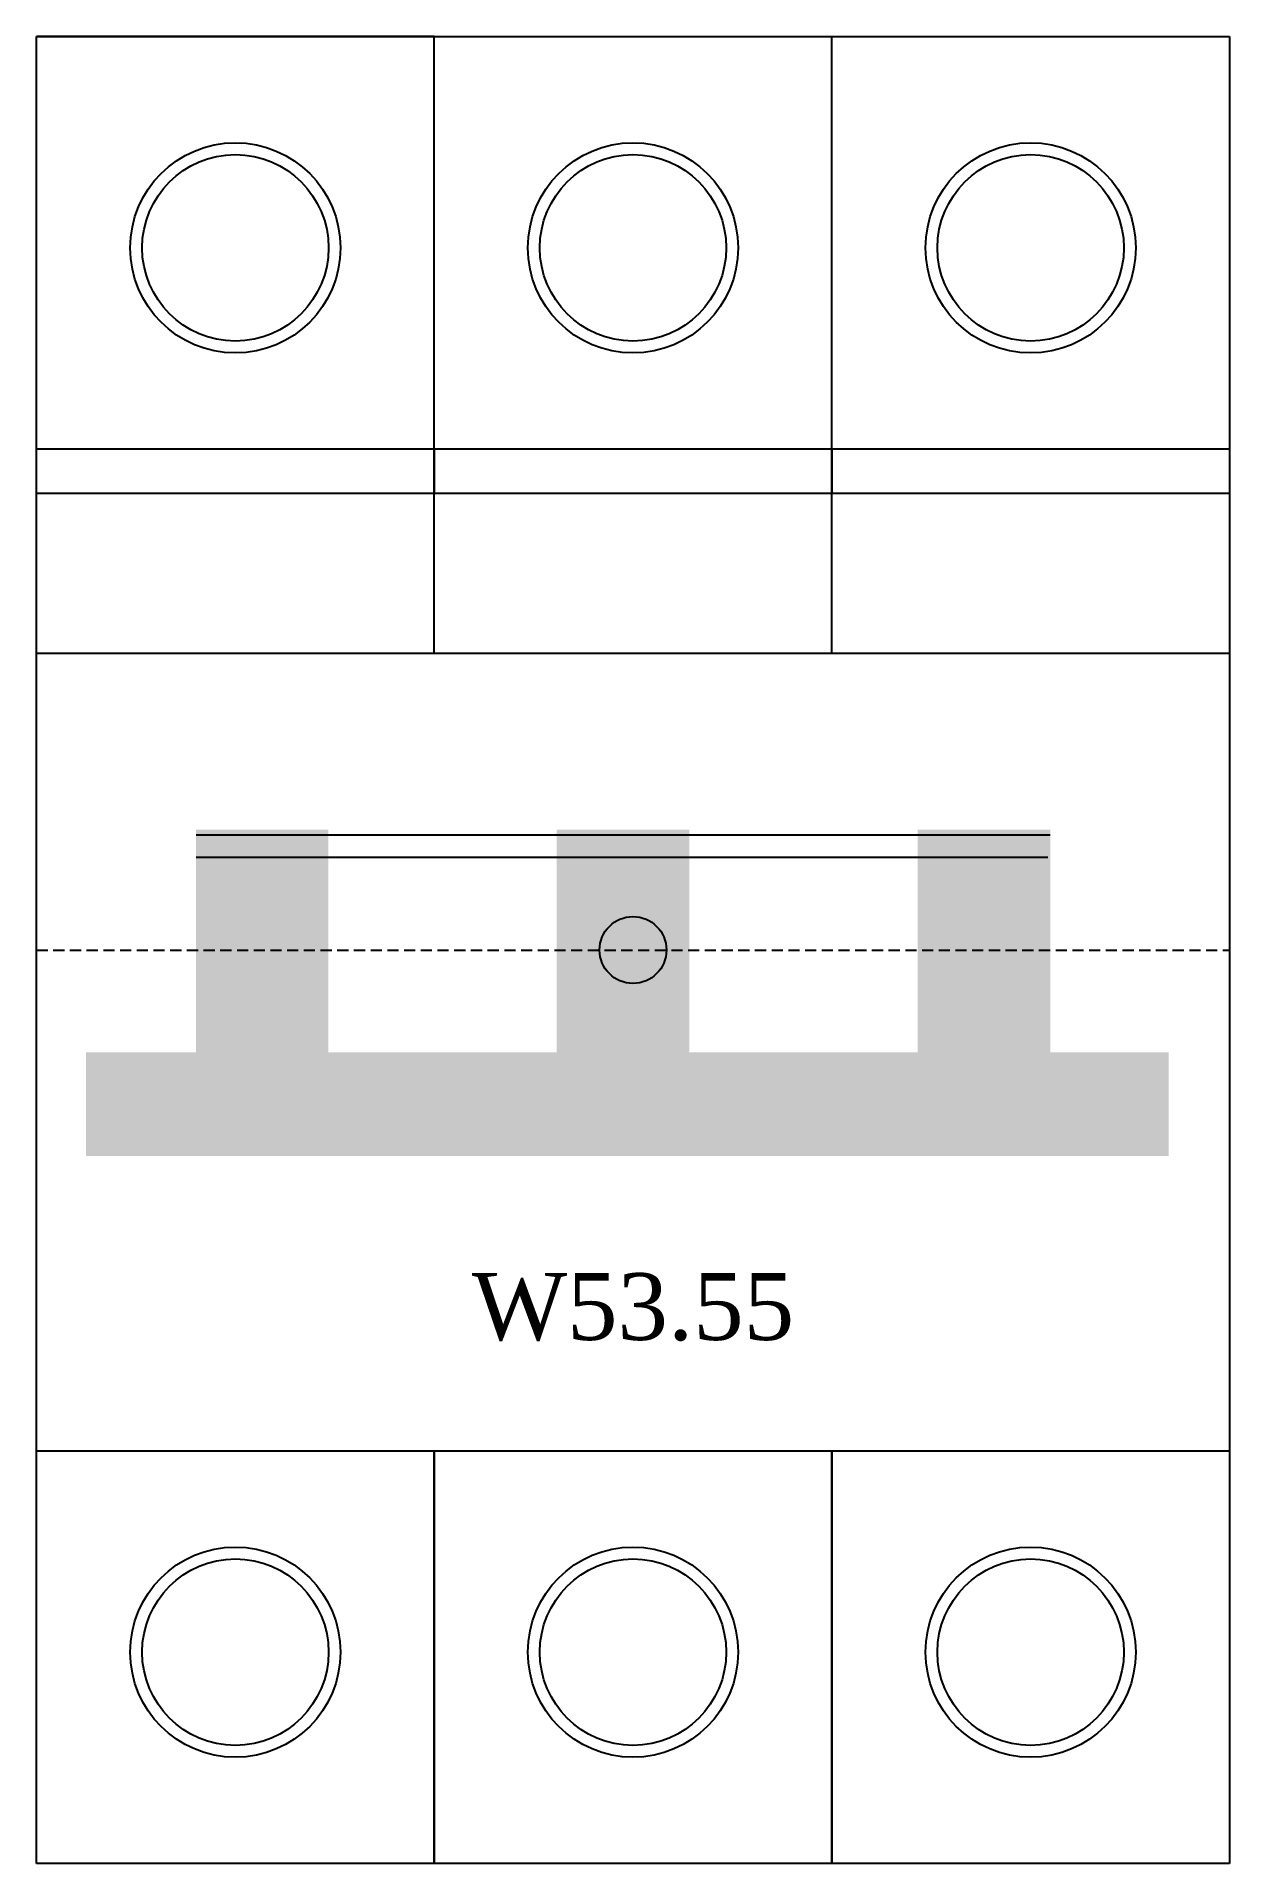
# Model space of a CAD drawing. Extents: x 0 to 53.6, y 0 to 82.
import ezdxf
from ezdxf.enums import TextEntityAlignment as Align

# ---------------------------------------------------------------- set-up
doc = ezdxf.new("R2010")
doc.units = 0
doc.linetypes.add('DASHED', pattern=[0.75, 0.5, -0.25])
doc.layers.add('--4N-THT. MCB-MCCB-ACB', color=124, linetype='CONTINUOUS')
doc.layers.add('--8N-THT. FIXING HOLE', color=4, linetype='CONTINUOUS')
doc.styles.add('VNI-TNR-DIM', font='times.ttf')

# ---------------------------------------------------------------- blocks, each defined once
blk = doc.blocks.new('06 - N - SC MCB 3 PHASE')
at = {"layer": '--4N-THT. MCB-MCCB-ACB', "ltscale": 5}
h = blk.add_hatch(color=256, dxfattribs=at)
h.paths.add_polyline_path([(-13.669, 5.403), (-19.62, 5.403), (-19.62, -4.598), (-13.669, -4.598)])
h.paths.add_polyline_path([(-8.35, -4.598), (-24.55, -4.598), (-24.55, -9.242), (-8.35, -9.242)])
h = blk.add_hatch(color=256, dxfattribs=at)
h.paths.add_polyline_path([(2.531, 5.403), (-3.42, 5.403), (-3.42, -4.598), (2.531, -4.598)])
h.paths.add_polyline_path([(7.85, -4.598), (-8.35, -4.598), (-8.35, -9.242), (7.85, -9.242)])
h = blk.add_hatch(color=256, dxfattribs=at)
h.paths.add_polyline_path([(18.731, 5.403), (12.78, 5.403), (12.78, -4.598), (18.731, -4.598)])
h.paths.add_polyline_path([(24.05, -4.598), (7.85, -4.598), (7.85, -9.242), (24.05, -9.242)])
for p, q in [((-8.925, 41), (-26.775, 41)), ((-26.775, -41), (-26.775, 41)), ((-26.775, 41), (26.775, 41)), ((-8.925, 13.301), (-8.925, 41)), ((8.925, 13.301), (8.925, 41)), ((26.775, 41), (26.775, -41)), ((-8.925, -22.5), (-8.925, -41)), ((-8.925, -41), (-8.925, -22.5)), ((8.925, -22.5), (8.925, -41)), ((8.925, -41), (8.925, -22.5)), ((26.775, -41), (-26.775, -41))]:
    blk.add_line(p, q, dxfattribs=at)
at = {"layer": '--4N-THT. MCB-MCCB-ACB'}
for p, q in [((-19.608, 5.164), (18.724, 5.164)), ((-19.608, 4.164), (18.615, 4.164))]:
    blk.add_line(p, q, dxfattribs=at)
at = {"layer": '--4N-THT. MCB-MCCB-ACB', "color": 6, "linetype": 'DASHED'}
blk.add_line((-26.775, 0), (26.775, 0), dxfattribs=at)
at = {"layer": '--4N-THT. MCB-MCCB-ACB'}
for points in [[(-26.775, 20.5), (-26.775, 22.5), (-8.925, 22.5), (-8.925, 20.5)], [(-26.775, 20.5), (-26.775, 22.5), (-8.925, 22.5), (-8.925, 20.5)], [(-8.925, 20.5), (-8.925, 22.5), (8.925, 22.5), (8.925, 20.5)], [(-8.925, 20.5), (-8.925, 22.5), (8.925, 22.5), (8.925, 20.5)], [(8.925, 20.5), (8.925, 22.5), (26.775, 22.5), (26.775, 20.5)], [(8.925, 20.5), (8.925, 22.5), (26.775, 22.5), (26.775, 20.5)]]:
    blk.add_lwpolyline(points, dxfattribs=at)
at = {"layer": '--4N-THT. MCB-MCCB-ACB', "color": 1, "ltscale": 5}
blk.add_lwpolyline([(-26.775, 22.5), (26.775, 22.5), (26.775, -22.5), (-26.775, -22.5)], close=True, dxfattribs=at)
at = {"layer": '--4N-THT. MCB-MCCB-ACB', "ltscale": 5}
for points in [[(-26.775, 20.5), (-8.925, 20.5)], [(-8.925, 20.5), (8.925, 20.5)], [(8.925, 20.5), (26.775, 20.5)], [(-8.925, 13.301), (-26.775, 13.301)], [(8.925, 13.301), (-8.925, 13.301)], [(26.775, 13.301), (8.925, 13.301)]]:
    blk.add_lwpolyline(points, dxfattribs=at)
for centre, radius in [((-17.85, 31.515), 4.718), ((0, 31.515), 4.718), ((17.85, 31.515), 4.718), ((-17.85, 31.515), 4.184), ((0, 31.515), 4.184), ((17.85, 31.515), 4.184), ((-17.85, -31.515), 4.718), ((0, -31.515), 4.718), ((17.85, -31.515), 4.718), ((-17.85, -31.515), 4.184), ((0, -31.515), 4.184), ((17.85, -31.515), 4.184)]:
    blk.add_circle(centre, radius, dxfattribs=at)
at = {"layer": '--8N-THT. FIXING HOLE'}
blk.add_circle((0, 0), 1.5, dxfattribs=at)
at = {"layer": '--4N-THT. MCB-MCCB-ACB', "color": 3, "style": 'VNI-TNR-DIM'}
blk.add_text('W53.55', height=3, dxfattribs=at).set_placement((0, -16), align=Align.MIDDLE_CENTER)

msp = doc.modelspace()

# ---------------------------------------------------------------- block references
msp.add_blockref('06 - N - SC MCB 3 PHASE', (26.775, 41))

doc.saveas('drawing.dxf')
